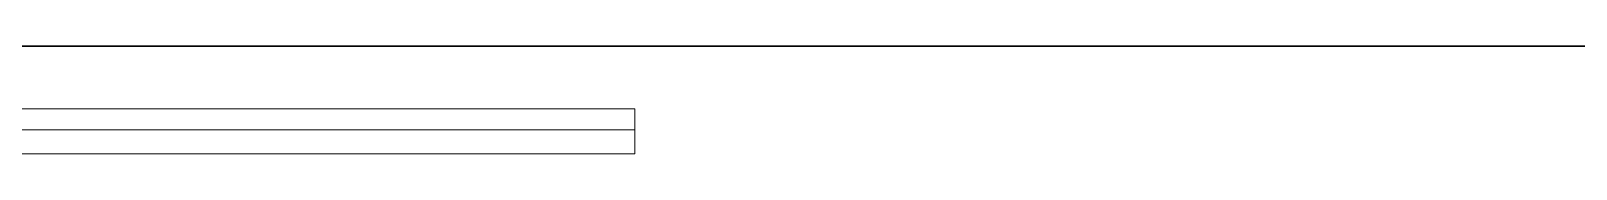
# Model space of a CAD drawing. Header units: millimetres. Extents: x 155927 to 317870, y -36033 to 97293.
# Drawn here: x 166372 to 168592, y 20835 to 20991 of the extents above; entities that cross this region are included whole.
import ezdxf

# ---------------------------------------------------------------- set-up
doc = ezdxf.new("R2010")
doc.units = ezdxf.units.MM
doc.header["$MEASUREMENT"] = 0
doc.layers.add('I-FURN', color=8, linetype='CONTINUOUS', lineweight=9)
doc.layers.add('I-WALL', color=7, linetype='CONTINUOUS', lineweight=9)

msp = doc.modelspace()

# ---------------------------------------------------------------- linework, layer by layer
at = {"layer": 'I-FURN'}
for p, q in [((164839.4, 20899.9), (167239.4, 20899.9)), ((167239.4, 20899.9), (167239.4, 20869.9)), ((167239.4, 20869.9), (164839.4, 20869.9)), ((167239.4, 20869.9), (164839.4, 20869.9)), ((167239.4, 20834.9), (167239.4, 20869.9)), ((164839.4, 20834.9), (167239.4, 20834.9))]:
    msp.add_line(p, q, dxfattribs=at)
at = {"layer": 'I-WALL', "lineweight": 30}
msp.add_line((162752.8, 20990.6), (169268.8, 20990.6), dxfattribs=at)

doc.saveas('drawing.dxf')
